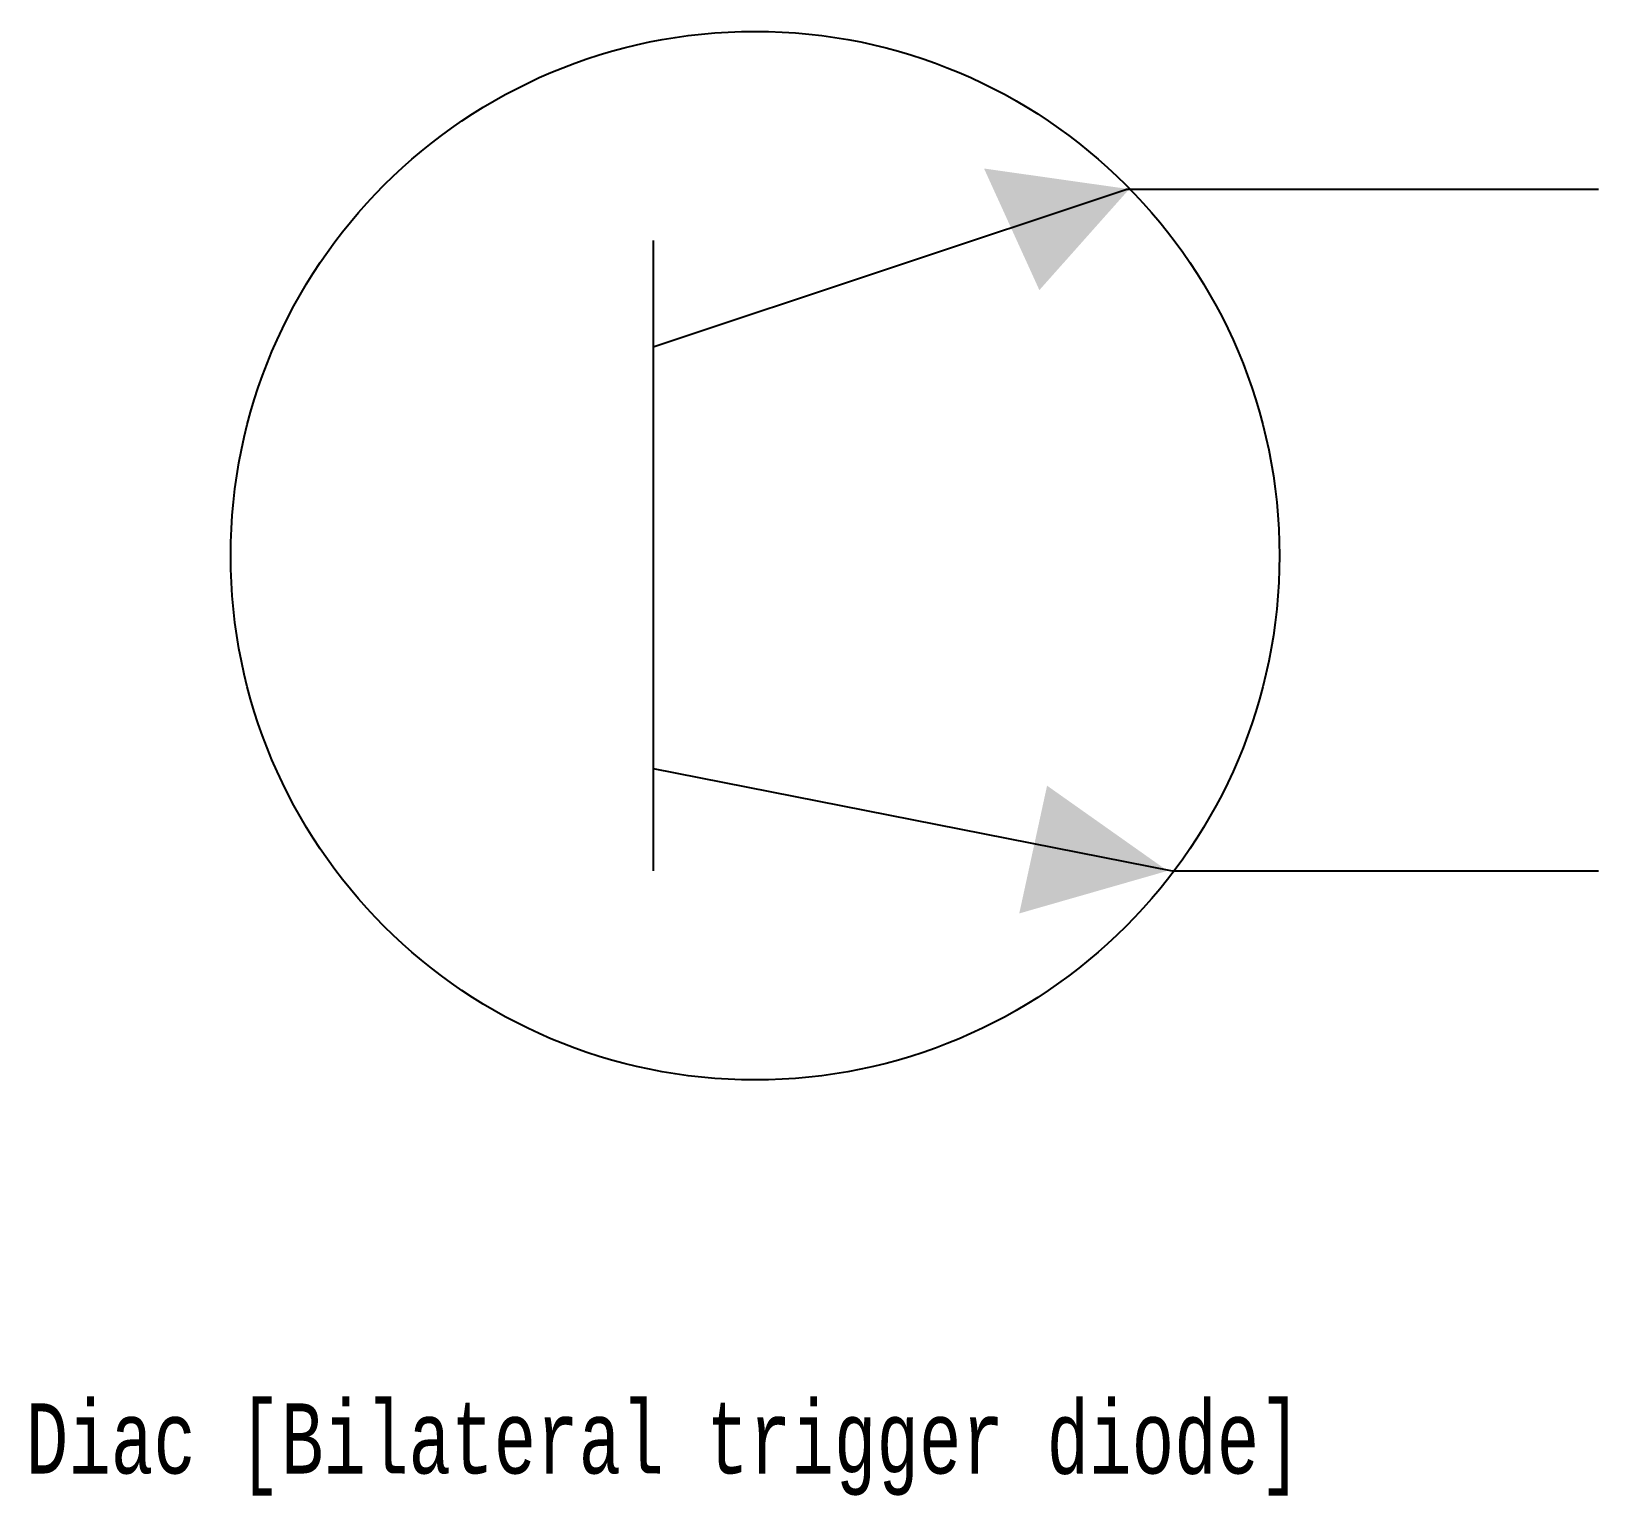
# Model space of a CAD drawing. Extents: x 3.7 to 8.17, y 1.97 to 6.14.
import ezdxf

# ---------------------------------------------------------------- set-up
doc = ezdxf.new("R2010")
doc.units = 0
doc.header["$LTSCALE"] = 0.5
doc.header["$MEASUREMENT"] = 0
doc.layers.add('1', color=7, linetype='CONTINUOUS')
doc.styles.add('MONOTXT', font='MONOTXT')

msp = doc.modelspace()

# ---------------------------------------------------------------- linework, layer by layer
at = {"layer": '1', "color": 7}
for p, q in [((5.475353, 5.242247), (6.822184, 5.691236)), ((8.169014, 5.691236), (6.822184, 5.691236)), ((5.475353, 5.545618), (5.475353, 3.749663)), ((5.475353, 4.040899), (6.954226, 3.749663)), ((6.954226, 3.749663), (8.169014, 3.749663))]:
    msp.add_line(p, q, dxfattribs=at)
msp.add_circle((5.765845, 4.647641), 1.493749, dxfattribs=at)
for points in [[(6.831664, 5.691809), (6.575769, 5.404145), (6.41812, 5.750601)], [(6.941022, 3.749663), (6.518486, 3.628314), (6.597712, 3.992359)]]:
    msp.add_solid(points, dxfattribs=at)

# ---------------------------------------------------------------- texts
at = {"layer": '1', "color": 7, "style": 'MONOTXT', "width": 0.7}
msp.add_text('Diac [Bilateral trigger diode]', height=0.2, dxfattribs=at).set_placement((3.68818, 2.032584))

doc.saveas('drawing.dxf')
